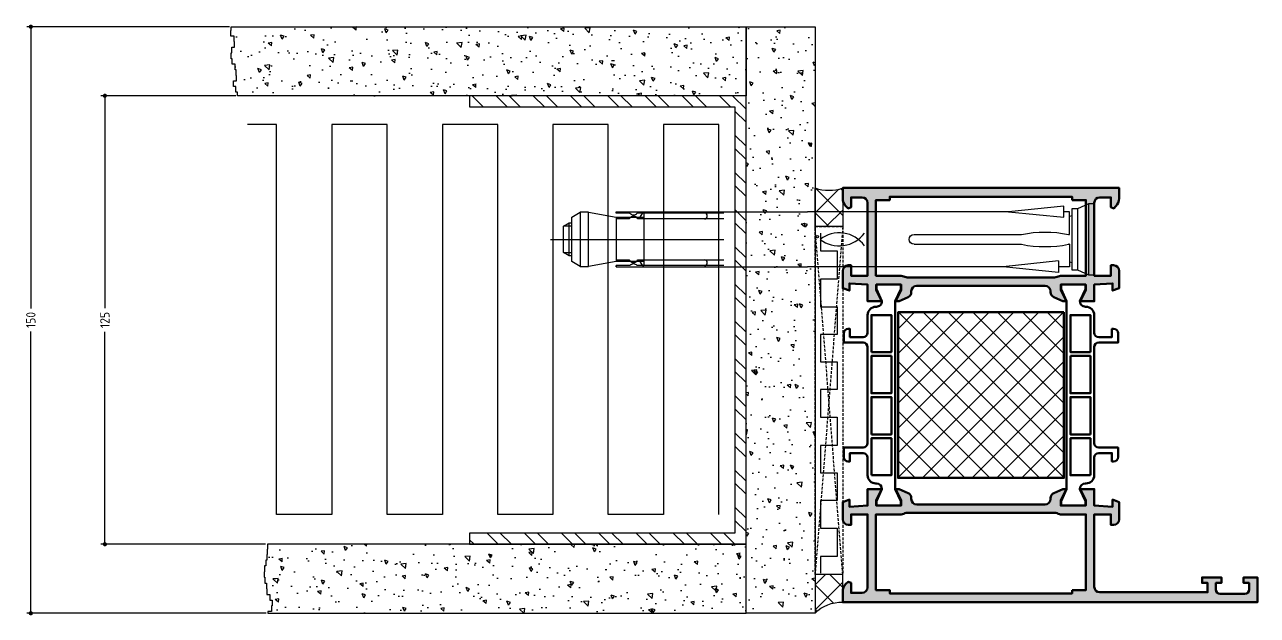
# Model space of a CAD drawing. Header units: millimetres. Extents: x -1598 to 10110, y -2803 to 662.
# Drawn here: x 4609 to 4832, y -111.8 to -4.8 of the extents above; entities that cross this region are included whole.
import ezdxf

# ---------------------------------------------------------------- set-up
doc = ezdxf.new("R2010")
doc.units = ezdxf.units.MM
doc.header["$PDMODE"] = 3
doc.header["$PDSIZE"] = -2
doc.linetypes.add('CENTER', pattern=[50.800000000000004, 31.75, -6.35, 6.35, -6.35])
doc.linetypes.add('VERDECKT', pattern=[0.75, 0.5, -0.25])
for name, color, linetype, lineweight in [('AM_5', 3, 'Continuous', 25), ('AM_S', 80, 'Continuous', 50), ('AM_SP', 3, 'Continuous', 50), ('Docu-AM_8', 1, 'Continuous', 25)]:
    doc.layers.add(name, color=color, linetype=linetype, lineweight=lineweight)
for name, color, linetype in [('CENT_25', 3, 'CENTER'), ('CONST25', 3, 'Continuous'), ('CONST35', 3, 'Continuous'), ('HIDE_25', 3, 'VERDECKT')]:
    doc.layers.add(name, color=color, linetype=linetype)
doc.styles.add('BEMSTIL', font='8SIMPLEX.SHX', dxfattribs={"width": 0.85})
doc.styles.get("Standard").update_dxf_attribs({"font": 'ISOCP.SHX'})
doc.dimstyles.new('Dok-1zu2-PUNKT', dxfattribs={"dimscale": 0.5, "dimtxt": 3.4, "dimasz": 1.5, "dimexe": 1.5, "dimexo": 0.6, "dimgap": 1.5, "dimtad": 0, "dimlfac": 2, "dimdsep": 46, "dimtxsty": 'BEMSTIL', "dimblk": 'PUNKT', "dimblk1": 'PUNKT', "dimblk2": 'PUNKT', "dimcen": 0, "dimclrd": 3, "dimclre": 3, "dimclrt": 3, "dimadec": 0, "dimazin": 0, "dimtfac": 0.7, "dimtofl": 0, "dimtmove": 0, "dimatfit": 3, "dimfxl": 1, "dimtolj": 1, "dimarcsym": 0})
pattern_1 = [(45, (4531.974227431729, -317.2904629498239), (-2.245064030267288, 2.245064030267288), []), (135, (4531.974227431729, -317.2904629498239), (-2.245064030267288, -2.245064030267288), [])]

# ---------------------------------------------------------------- blocks, each defined once
blk = doc.blocks.new('B-4090113_docu_wos')
at = {"layer": 'Docu-AM_8'}
h = blk.add_hatch(dxfattribs=at)
h.set_pattern_fill('ANSI37', color=256, style=0)
h.set_pattern_definition([(45, (0, 0), (-2.245064030267288, 2.245064030267288), []), (135, (0, 0), (-2.245064030267288, -2.245064030267288), [])])
h.paths.add_polyline_path([(30, 29.99999999999999), (1.937843824800274e-15, 30), (0, 0), (30, 0)])
at = {"layer": 'AM_S'}
blk.add_lwpolyline([(30, 29.99999999999999), (1.937843824800273e-15, 30), (0, 0), (30, 0), (30, 29.99999999999999)], close=True, dxfattribs=at)
blk = doc.blocks.new('B-1910148_docu_wos')
at = {"layer": 'Docu-AM_8'}
h = blk.add_hatch(color=256, dxfattribs=at)
edge = h.paths.add_edge_path()
edge.add_line((20.49999999999999, 39.79999999999998), (20.49999999999998, 40.49999999999998))
edge.add_line((20.49999999999998, 40.49999999999998), (18.29999999999999, 39.49999999999997))
edge.add_line((18.29999999999999, 39.49999999999997), (17.49999999999998, 39.49999999999997))
edge.add_line((17.49999999999998, 39.49999999999997), (17.49999999999999, 43.89999999999998))
edge.add_line((17.49999999999999, 43.89999999999998), (18.29999999999999, 43.89999999999998))
edge.add_line((18.29999999999999, 43.89999999999998), (20.49999999999999, 42.89999999999998))
edge.add_line((20.49999999999999, 42.89999999999998), (20.49999999999999, 45.49999899999997))
edge.add_line((20.49999999999999, 45.49999899999997), (17.49999999999999, 45.49999999999983))
edge.add_line((17.49999999999999, 45.49999999999983), (17.27926256615403, 48.80000000000002))
edge.add_line((17.27926256615403, 48.80000000000002), (18.5856296013484, 48.80000000000001))
edge.add_line((18.5856296013484, 48.80000000000001), (18.14886532022895, 50.00000000000001))
edge.add_line((18.14886532022895, 50.00000000000001), (15, 50))
edge.add_arc((15, 49), 0.9999999999999999, 90, 180)
edge.add_line((14, 49), (14, 48.5))
edge.add_line((14, 48.5), (15.9, 48.5))
edge.add_line((15.9, 48.5), (15.9, 45.5))
edge.add_line((15.9, 45.5), (2.799999999999997, 45.5))
edge.add_arc((2.799999999999997, 46.5), 0.9999999999999999, 180, 270, ccw=False)
edge.add_line((1.799999999999997, 46.5), (1.799999999999983, 66))
edge.add_line((1.799999999999983, 66), (3.500000000000014, 66))
edge.add_line((3.500000000000014, 66), (3.5, 65))
edge.add_line((3.5, 65), (4.5, 65))
edge.add_line((4.5, 65), (4.5, 68.5))
edge.add_line((4.5, 68.5), (3.499999999999986, 68.5))
edge.add_line((3.499999999999986, 68.5), (3.5, 67.5))
edge.add_line((3.5, 67.5), (2.300000000000008, 67.5))
edge.add_arc((2.300000000000008, 68.30000000000001), 0.8000000000000078, 180, 270, ccw=False)
edge.add_line((1.5, 68.30000000000001), (1.5, 72.7))
edge.add_arc((2.299999999999994, 72.7), 0.7999999999999936, 90, 180, ccw=False)
edge.add_line((2.299999999999994, 73.5), (3.5, 73.5))
edge.add_line((3.5, 73.5), (3.5, 72.5))
edge.add_line((3.5, 72.5), (4.5, 72.5))
edge.add_line((4.5, 72.5), (4.5, 75))
edge.add_line((4.5, 75), (0, 75))
edge.add_line((9.184850993605092e-17, 75), (-9.184850993605146e-17, 0))
edge.add_line((-9.184850993605146e-17, 1.224646799147353e-16), (1.895836943965691, -2.220446049250313e-16))
edge.add_arc((1.895836943965691, 1.999999999999983), 1.999999999999983, 270, 314.9999999999959)
edge.add_line((3.310050506338675, 0.5857864376267999), (3.71213203435595, 0.9878679656440176))
edge.add_line((3.71213203435595, 0.9878679656440176), (3.499999999999999, 1.5))
edge.add_line((3.499999999999999, 1.5), (1.699999999999988, 1.5))
edge.add_line((1.699999999999988, 1.5), (1.699999999999988, 3.5))
edge.add_arc((2.699999999999989, 3.5), 1, 90, 180, ccw=False)
edge.add_line((2.699999999999989, 4.5), (15.90000000000001, 4.5))
edge.add_line((15.90000000000001, 4.5), (15.89999999999997, 1.5))
edge.add_line((15.89999999999997, 1.5), (14, 1.5))
edge.add_line((14, 1.5), (14, 1))
edge.add_arc((15, 0.9999999999999999), 1, 180, 270)
edge.add_line((15, 0), (18.14886532022897, -6.898236322439022e-15))
edge.add_line((18.14886532022897, -6.898236322439022e-15), (18.58562960134843, 1.199999999999989))
edge.add_line((18.58562960134843, 1.199999999999989), (17.27926256615406, 1.199999999999982))
edge.add_line((17.27926256615406, 1.199999999999982), (17.50000000000001, 4.500000000000171))
edge.add_line((17.50000000000001, 4.500000000000171), (20.50000000000001, 4.500001000000027))
edge.add_line((20.50000000000001, 4.500001000000027), (20.50000000000001, 7.100000000000024))
edge.add_line((20.50000000000001, 7.100000000000024), (18.30000000000001, 6.100000000000023))
edge.add_line((18.30000000000001, 6.100000000000023), (17.50000000000001, 6.100000000000023))
edge.add_line((17.50000000000001, 6.100000000000023), (17.5, 10.50000000000003))
edge.add_line((17.5, 10.50000000000003), (18.30000000000001, 10.50000000000003))
edge.add_line((18.30000000000001, 10.50000000000003), (20.5, 9.500000000000021))
edge.add_line((20.5, 9.500000000000021), (20.50000000000001, 10.19999999999999))
edge.add_line((20.50000000000001, 10.19999999999999), (19.76645320713582, 11.81380294430119))
edge.add_arc((18.85608672967322, 11.4), 0.9999999999999989, 24.44395478041665, 90)
edge.add_line((18.85608672967322, 12.4), (18.7, 12.4))
edge.add_arc((18.7, 13.4), 0.9999999999999999, 180, 270, ccw=False)
edge.add_line((17.7, 13.4), (17.7, 36.59999999999999))
edge.add_arc((18.7, 36.59999999999999), 1, 90, 180, ccw=False)
edge.add_line((18.7, 37.59999999999999), (18.85608672967322, 37.59999999999999))
edge.add_arc((18.85608672967322, 38.59999999999999), 1, 270, 335.5560452195836)
edge.add_line((19.76645320713582, 38.18619705569881), (20.49999999999999, 39.79999999999998))
edge = h.paths.add_edge_path(flags=16)
edge.add_line((2.199999999999999, 41.5), (1.599999999999999, 41.5))
edge.add_line((1.599999999999999, 41.5), (1.599999999999999, 8.5))
edge.add_line((1.599999999999999, 8.5), (2.200000000000003, 8.5))
edge.add_line((2.200000000000003, 8.5), (2.200000000000002, 6))
edge.add_line((2.200000000000002, 6), (15.9, 5.999999999999999))
edge.add_line((15.9, 5.999999999999999), (15.9, 10.35000000000002))
edge.add_arc((17.95, 10.35000000000002), 2.050000000000001, 154.3743954472941, 180, ccw=False)
edge.add_arc((15.2, 11.66909059582731), 0.9999999999999966, 334.3743954472941, 360)
edge.add_line((16.2, 11.66909059582731), (16.2, 38.33090940417269))
edge.add_arc((15.2, 38.33090940417269), 0.9999999999999982, 0, 25.62560455270582)
edge.add_arc((17.95000000000003, 39.64999999999998), 2.050000000000031, 180, 205.6256045527055, ccw=False)
edge.add_line((15.9, 39.64999999999998), (15.9, 44))
edge.add_line((15.9, 44), (2.200000000000003, 44))
edge.add_line((2.200000000000003, 44), (2.199999999999999, 41.5))
h = blk.add_hatch(color=256, dxfattribs=at)
edge = h.paths.add_edge_path()
edge.add_line((54.49999999999999, 39.79999999999998), (54.49999999999999, 40.49999999999998))
edge.add_line((54.49999999999999, 40.49999999999998), (56.69999999999998, 39.49999999999997))
edge.add_line((56.69999999999998, 39.49999999999997), (57.49999999999999, 39.49999999999997))
edge.add_line((57.49999999999999, 39.49999999999997), (57.49999999999999, 43.89999999999998))
edge.add_line((57.49999999999999, 43.89999999999998), (56.69999999999998, 43.89999999999998))
edge.add_line((56.69999999999998, 43.89999999999998), (54.49999999999999, 42.89999999999998))
edge.add_line((54.49999999999999, 42.89999999999998), (54.49999999999999, 45.49999899999997))
edge.add_line((54.49999999999999, 45.49999899999997), (57.49999999999999, 45.49999999999983))
edge.add_line((57.49999999999999, 45.49999999999983), (57.72073743384594, 48.80000000000002))
edge.add_line((57.72073743384594, 48.80000000000002), (56.41437039865157, 48.80000000000001))
edge.add_line((56.41437039865157, 48.80000000000001), (56.85113467977102, 50.00000000000001))
edge.add_line((56.85113467977102, 50.00000000000001), (59.99999999999997, 50))
edge.add_arc((59.99999999999997, 49), 0.9999999999999993, 0, 90, ccw=False)
edge.add_line((60.99999999999997, 49), (60.99999999999997, 48.5))
edge.add_line((60.99999999999997, 48.5), (59.09999999999999, 48.5))
edge.add_line((59.09999999999999, 48.5), (59.09999999999996, 45.5))
edge.add_line((59.09999999999996, 45.5), (72.29999999999998, 45.5))
edge.add_arc((72.29999999999998, 46.5), 0.9999999999999999, 270, 360)
edge.add_line((73.29999999999998, 46.5), (73.29999999999998, 48.5))
edge.add_line((73.29999999999998, 48.5), (71.49999999999997, 48.5))
edge.add_line((71.49999999999997, 48.5), (71.28786796564403, 49.01213203435599))
edge.add_line((71.28786796564403, 49.01213203435599), (71.6899494936613, 49.41421356237321))
edge.add_arc((73.10416305603428, 48.00000000000001), 1.999999999999982, 90, 134.9999999999959, ccw=False)
edge.add_line((73.10416305603428, 50), (74.99999999999997, 50))
edge.add_line((74.99999999999997, 50), (74.99999999999997, 0))
edge.add_line((74.99999999999997, 0), (73.10416305603428, 0))
edge.add_arc((73.10416305603428, 1.999999999999986), 1.999999999999984, 225.0000000000043, 270, ccw=False)
edge.add_line((71.6899494936613, 0.585786437626794), (71.28786796564401, 0.9878679656440141))
edge.add_line((71.28786796564403, 0.9878679656440141), (71.49999999999997, 1.5))
edge.add_line((71.49999999999997, 1.5), (73.29999999999998, 1.5))
edge.add_line((73.29999999999998, 1.5), (73.29999999999998, 3.5))
edge.add_arc((72.29999999999998, 3.5), 1, 0, 90)
edge.add_line((72.29999999999998, 4.5), (59.09999999999996, 4.5))
edge.add_line((59.09999999999996, 4.5), (59.09999999999999, 1.5))
edge.add_line((59.09999999999999, 1.5), (60.99999999999997, 1.5))
edge.add_line((60.99999999999997, 1.5), (60.99999999999997, 1))
edge.add_arc((59.99999999999997, 1), 0.9999999999999996, -90, 0, ccw=False)
edge.add_line((59.99999999999997, 0), (56.85113467977101, -7.105427357601002e-15))
edge.add_line((56.85113467977101, -7.105427357601002e-15), (56.41437039865156, 1.199999999999989))
edge.add_line((56.41437039865156, 1.199999999999989), (57.72073743384593, 1.199999999999982))
edge.add_line((57.72073743384593, 1.199999999999982), (57.49999999999998, 4.500000000000171))
edge.add_line((57.49999999999998, 4.500000000000171), (54.49999999999998, 4.500001000000026))
edge.add_line((54.49999999999998, 4.500001000000026), (54.49999999999998, 7.100000000000023))
edge.add_line((54.49999999999998, 7.100000000000023), (56.69999999999997, 6.100000000000023))
edge.add_line((56.69999999999997, 6.100000000000023), (57.49999999999998, 6.100000000000023))
edge.add_line((57.49999999999998, 6.100000000000023), (57.49999999999999, 10.50000000000003))
edge.add_line((57.49999999999999, 10.50000000000003), (56.69999999999997, 10.50000000000003))
edge.add_line((56.69999999999997, 10.50000000000003), (54.49999999999999, 9.500000000000021))
edge.add_line((54.49999999999999, 9.500000000000021), (54.49999999999998, 10.20000000000002))
edge.add_line((54.49999999999999, 10.20000000000002), (55.23354679286415, 11.81380294430118))
edge.add_arc((56.14391327032675, 11.4), 1, 90, 155.5560452195834, ccw=False)
edge.add_line((56.14391327032675, 12.4), (56.29999999999997, 12.4))
edge.add_arc((56.29999999999997, 13.4), 0.9999999999999999, 270, 360)
edge.add_line((57.29999999999997, 13.4), (57.29999999999997, 36.59999999999999))
edge.add_arc((56.29999999999997, 36.59999999999999), 1, 0, 90)
edge.add_line((56.29999999999997, 37.59999999999999), (56.14391327032675, 37.59999999999999))
edge.add_arc((56.14391327032675, 38.59999999999999), 1, 204.4439547804165, 270, ccw=False)
edge.add_line((55.23354679286415, 38.18619705569881), (54.49999999999999, 39.79999999999998))
edge = h.paths.add_edge_path(flags=16)
edge.add_line((72.79999999999997, 41.5), (73.39999999999998, 41.5))
edge.add_line((73.39999999999998, 41.5), (73.39999999999998, 8.5))
edge.add_line((73.39999999999998, 8.5), (72.79999999999997, 8.5))
edge.add_line((72.79999999999997, 8.5), (72.79999999999997, 6))
edge.add_line((72.79999999999997, 6), (59.09999999999997, 6))
edge.add_line((59.09999999999997, 6), (59.09999999999997, 10.35000000000002))
edge.add_arc((57.04999999999997, 10.35000000000002), 2.050000000000002, 0, 25.62560455270586)
edge.add_arc((59.79999999999997, 11.6690905958273), 0.9999999999999947, 180, 205.6256045527057, ccw=False)
edge.add_line((58.79999999999998, 11.6690905958273), (58.79999999999997, 38.33090940417269))
edge.add_arc((59.79999999999997, 38.33090940417269), 0.9999999999999987, 154.3743954472943, 180, ccw=False)
edge.add_arc((57.04999999999993, 39.65), 2.050000000000047, 334.3743954472943, 360.0000000000001)
edge.add_line((59.09999999999997, 39.65), (59.09999999999997, 44))
edge.add_line((59.09999999999997, 44), (72.79999999999997, 44))
edge.add_line((72.79999999999997, 44), (72.79999999999997, 41.5))
at = {"layer": 'AM_S'}
for points in [[(20.49999999999999, 39.79999999999998), (20.49999999999998, 40.49999999999998), (18.29999999999999, 39.49999999999997), (17.49999999999998, 39.49999999999997), (17.49999999999999, 43.89999999999998), (18.29999999999999, 43.89999999999998), (20.49999999999999, 42.89999999999998), (20.49999999999999, 45.49999899999997), (17.49999999999999, 45.49999999999983), (17.27926256615403, 48.80000000000002), (18.5856296013484, 48.80000000000001), (18.14886532022895, 50.00000000000001), (15, 50, 0.4142135623730951), (14, 49), (14, 48.5), (15.9, 48.5), (15.9, 45.5), (2.799999999999997, 45.5, -0.4142135623730951), (1.799999999999997, 46.5), (1.799999999999983, 66), (3.500000000000014, 66), (3.5, 65), (4.5, 65), (4.5, 68.5), (3.499999999999986, 68.5), (3.5, 67.5), (2.300000000000008, 67.5, -0.4142135623730964), (1.5, 68.30000000000001), (1.5, 72.7, -0.4142135623730963), (2.299999999999994, 73.5), (3.5, 73.5), (3.5, 72.5), (4.5, 72.5), (4.5, 75), (9.184850993605092e-17, 75), (-9.184850993605146e-17, 1.224646799147353e-16), (1.895836943965691, -2.220446049250313e-16, 0.1989123673796397), (3.310050506338675, 0.5857864376267999), (3.71213203435595, 0.9878679656440176), (3.499999999999999, 1.5), (1.699999999999988, 1.5), (1.699999999999988, 3.5, -0.414213562373095), (2.699999999999989, 4.5), (15.90000000000001, 4.5), (15.89999999999997, 1.5), (14, 1.5), (14, 1, 0.4142135623730951), (15, 0), (18.14886532022897, -6.898236322439022e-15), (18.58562960134843, 1.199999999999989), (17.27926256615406, 1.199999999999982), (17.50000000000001, 4.500000000000171), (20.50000000000001, 4.500001000000027), (20.50000000000001, 7.100000000000024), (18.30000000000001, 6.100000000000023), (17.50000000000001, 6.100000000000023), (17.5, 10.50000000000003), (18.30000000000001, 10.50000000000003), (20.5, 9.500000000000021), (20.50000000000001, 10.19999999999999), (19.76645320713582, 11.81380294430119, 0.2941076150573523), (18.85608672967322, 12.4), (18.7, 12.4, -0.4142135623730951), (17.7, 13.4), (17.7, 36.59999999999999, -0.4142135623730951), (18.7, 37.59999999999999), (18.85608672967322, 37.59999999999999, 0.2941076150573537), (19.76645320713582, 38.18619705569881), (20.49999999999999, 39.79999999999998)], [(54.49999999999999, 39.79999999999998), (54.49999999999999, 40.49999999999998), (56.69999999999998, 39.49999999999997), (57.49999999999999, 39.49999999999997), (57.49999999999999, 43.89999999999998), (56.69999999999998, 43.89999999999998), (54.49999999999999, 42.89999999999998), (54.49999999999999, 45.49999899999997), (57.49999999999999, 45.49999999999983), (57.72073743384594, 48.80000000000002), (56.41437039865157, 48.80000000000001), (56.85113467977102, 50.00000000000001), (59.99999999999997, 50, -0.4142135623730949), (60.99999999999997, 49), (60.99999999999997, 48.5), (59.09999999999999, 48.5), (59.09999999999996, 45.5), (72.29999999999998, 45.5, 0.4142135623730951), (73.29999999999998, 46.5), (73.29999999999998, 48.5), (71.49999999999997, 48.5), (71.28786796564403, 49.01213203435599), (71.6899494936613, 49.4142135623732, -0.1989123673796395), (73.10416305603428, 50), (74.99999999999997, 50), (74.99999999999997, 0), (73.10416305603428, 0, -0.1989123673796384), (71.6899494936613, 0.585786437626794), (71.28786796564403, 0.9878679656440141), (71.49999999999997, 1.5), (73.29999999999998, 1.5), (73.29999999999998, 3.5, 0.4142135623730951), (72.29999999999998, 4.5), (59.09999999999996, 4.5), (59.09999999999999, 1.5), (60.99999999999997, 1.5), (60.99999999999997, 1, -0.4142135623730953), (59.99999999999997, 0), (56.85113467977101, -7.105427357601002e-15), (56.41437039865156, 1.199999999999989), (57.72073743384593, 1.199999999999982), (57.49999999999998, 4.500000000000171), (54.49999999999998, 4.500001000000026), (54.49999999999998, 7.100000000000023), (56.69999999999997, 6.100000000000023), (57.49999999999998, 6.100000000000023), (57.49999999999999, 10.50000000000003), (56.69999999999997, 10.50000000000003), (54.49999999999999, 9.500000000000021), (54.49999999999999, 10.20000000000002), (55.23354679286415, 11.81380294430118, -0.2941076150573527), (56.14391327032675, 12.4), (56.29999999999997, 12.4, 0.4142135623730951), (57.29999999999997, 13.4), (57.29999999999997, 36.59999999999999, 0.4142135623730951), (56.29999999999997, 37.59999999999999), (56.14391327032675, 37.59999999999999, -0.2941076150573532), (55.23354679286415, 38.18619705569881), (54.49999999999999, 39.79999999999998)], [(2.199999999999999, 41.5), (1.599999999999999, 41.5), (1.599999999999999, 8.5), (2.200000000000003, 8.5), (2.200000000000002, 6), (15.9, 5.999999999999999), (15.9, 10.35000000000002, -0.1122811000652539), (16.10163934426229, 11.23660187588394, 0.1122811000652542), (16.2, 11.66909059582731), (16.2, 38.33090940417269, 0.112281100065254), (16.10163934426229, 38.76339812411607, -0.1122811000652529), (15.9, 39.64999999999998), (15.9, 44), (2.200000000000003, 44), (2.199999999999999, 41.5)], [(72.79999999999997, 41.5), (73.39999999999998, 41.5), (73.39999999999998, 8.5), (72.79999999999997, 8.5), (72.79999999999997, 6), (59.09999999999997, 6), (59.09999999999997, 10.35000000000002, 0.1122811000652542), (58.89836065573768, 11.23660187588393, -0.1122811000652535), (58.79999999999998, 11.6690905958273), (58.79999999999997, 38.33090940417269, -0.1122811000652536), (58.89836065573768, 38.76339812411607, 0.1122811000652541), (59.09999999999997, 39.65), (59.09999999999997, 44), (72.79999999999997, 44), (72.79999999999997, 41.5)]]:
    blk.add_lwpolyline(points, format="xyb", close=True, dxfattribs=at)
at = {"layer": 'AM_SP'}
for points in [[(54.5, 42.89999999999998), (54.5, 42.9497840575384), (56.5, 43.94999999999998), (57.49999999999999, 43.94999999999999), (57.49999999999999, 39.44999999999999), (56.50000000000001, 39.44999999999998), (54.5, 40.45021594246158), (54.5, 40.49999999999999), (20.49999999999998, 40.49999999999999), (20.49999999999998, 40.45021594246158), (18.49999999999996, 39.44999999999998), (17.49999999999999, 39.44999999999999), (17.49999999999999, 43.94999999999999), (18.49999999999998, 43.94999999999998), (20.49999999999998, 42.9497840575384), (20.49999999999998, 42.89999999999999, 0.4142135623730951), (21.49999999999998, 43.89999999999999), (21.49999999999998, 43.99999999999999, -0.4142135623730951), (22.99999999999998, 45.49999999999999), (26.19999999999997, 45.49999999999999, 0.4142135623730955), (26.99999999999997, 46.29999999999999), (26.99999999999997, 48.69999999999998), (25.49999999999997, 48.69999999999998), (25.49999999999997, 48.99999999999999, -0.4142135623730959), (26.29999999999997, 49.79999999999998), (27.99999999999997, 49.79999999999998), (27.99999999999997, 46.29999999999999, 0.4142135623730954), (28.79999999999997, 45.49999999999999), (46.19999999999996, 45.49999999999999, 0.4142135623730954), (46.99999999999996, 46.29999999999999), (46.99999999999997, 49.79999999999998), (48.69999999999996, 49.79999999999998, -0.4142135623730963), (49.49999999999996, 48.99999999999999), (49.49999999999998, 48.69999999999998), (47.99999999999996, 48.69999999999998), (47.99999999999997, 46.29999999999998, 0.414213562373095), (48.79999999999997, 45.49999999999999), (51.99999999999996, 45.49999999999999, -0.4142135623730951), (53.49999999999996, 43.99999999999999), (53.49999999999996, 43.89999999999999, 0.4142135623730951), (54.5, 42.89999999999998)], [(54.5, 7.100000000000007), (54.5, 7.050215942461591), (56.5, 6.050000000000011), (57.49999999999999, 6.050000000000007), (57.49999999999999, 10.55000000000001), (56.50000000000001, 10.55000000000001), (54.5, 9.549784057538417), (54.5, 9.500000000000007), (20.49999999999998, 9.500000000000007), (20.49999999999998, 9.549784057538417), (18.49999999999996, 10.55000000000001), (17.49999999999999, 10.55000000000001), (17.49999999999999, 6.050000000000007), (18.49999999999998, 6.050000000000011), (20.49999999999998, 7.050215942461591), (20.49999999999998, 7.100000000000001, -0.4142135623730951), (21.49999999999998, 6.100000000000001), (21.49999999999998, 6.000000000000007, 0.4142135623730951), (22.99999999999998, 4.500000000000007), (26.19999999999997, 4.500000000000007, -0.4142135623730955), (26.99999999999997, 3.700000000000006), (26.99999999999997, 1.30000000000001), (25.49999999999997, 1.300000000000009), (25.49999999999997, 1.000000000000007, 0.4142135623730959), (26.29999999999997, 0.2000000000000064), (27.99999999999997, 0.2000000000000099), (27.99999999999997, 3.700000000000006, -0.4142135623730954), (28.79999999999997, 4.500000000000005), (46.19999999999996, 4.500000000000005, -0.4142135623730954), (46.99999999999996, 3.700000000000006), (46.99999999999997, 0.2000000000000099), (48.69999999999996, 0.2000000000000064, 0.4142135623730963), (49.49999999999996, 1.000000000000007), (49.49999999999998, 1.30000000000001), (47.99999999999996, 1.300000000000011), (47.99999999999997, 3.700000000000006, -0.414213562373095), (48.79999999999997, 4.500000000000005), (51.99999999999996, 4.500000000000007, 0.4142135623730951), (53.49999999999996, 6.000000000000007), (53.49999999999996, 6.100000000000001, -0.4142135623730951), (54.5, 7.100000000000007)]]:
    blk.add_lwpolyline(points, format="xyb", close=True, dxfattribs=at)
for points in [[(22.99999999999996, 44.79999999999998), (29.69999999999996, 44.79999999999998), (29.69999999999997, 41.19999999999998), (22.99999999999996, 41.19999999999998), (22.99999999999996, 44.79999999999998)], [(30.39999999999997, 44.79999999999998), (37.14999999999996, 44.79999999999998), (37.14999999999997, 41.19999999999998), (30.39999999999996, 41.19999999999998), (30.39999999999997, 44.79999999999998)], [(44.59999999999997, 41.19999999999998), (37.84999999999997, 41.19999999999998), (37.84999999999997, 44.79999999999999), (44.59999999999997, 44.79999999999998), (44.59999999999997, 41.19999999999998)], [(45.29999999999997, 44.79999999999998), (51.99999999999997, 44.79999999999998), (51.99999999999997, 41.19999999999998), (45.29999999999997, 41.19999999999998), (45.29999999999997, 44.79999999999998)], [(22.99999999999996, 5.200000000000006), (29.69999999999996, 5.200000000000006), (29.69999999999997, 8.80000000000001), (22.99999999999996, 8.80000000000001), (22.99999999999996, 5.200000000000006)], [(30.39999999999997, 5.200000000000006), (37.14999999999996, 5.200000000000006), (37.14999999999997, 8.80000000000001), (30.39999999999996, 8.80000000000001), (30.39999999999997, 5.200000000000006)], [(44.59999999999997, 8.80000000000001), (37.84999999999997, 8.80000000000001), (37.84999999999997, 5.200000000000006), (44.59999999999997, 5.200000000000006), (44.59999999999997, 8.80000000000001)], [(45.29999999999997, 5.200000000000006), (51.99999999999997, 5.200000000000006), (51.99999999999997, 8.80000000000001), (45.29999999999997, 8.80000000000001), (45.29999999999997, 5.200000000000006)]]:
    blk.add_lwpolyline(points, close=True, dxfattribs=at)
blk = doc.blocks.new('PUNKT')
at = {"color": 0, "linetype": 'Continuous'}
blk.add_line((-0.5, 0), (-1, 0), dxfattribs=at)
at = {"color": 0, "linetype": 'Continuous', "const_width": 0.5}
blk.add_lwpolyline([(-0.25, 0, 1), (0.25, 0, 1)], format="xyb", close=True, dxfattribs=at)
blk = doc.blocks.new('*D22')
at = {"layer": 'AM_5', "color": 3, "lineweight": -2, "transparency": 16777216}
for p, q in [((4646.077070500203, -5.203465531683378), (4609.362184713908, -5.203465531683366)), ((4610.112184713908, -5.953465531683367), (4610.112184713908, -56.19279600546177)), ((4610.112184713908, -110.6534650619173), (4610.112184713908, -60.41413458813894)), ((4652.706208680356, -111.4034650619174), (4609.362184713908, -111.4034650619173))]:
    blk.add_line(p, q, dxfattribs=at)
at = {"layer": 'Defpoints', "color": 0, "transparency": 16777216}
for p in [(4610.112184713908, -5.203465531683367), (4646.377070500203, -5.203465531683378), (4653.006208680356, -111.4034650619174)]:
    blk.add_point(p, dxfattribs=at)
at = {"layer": 'AM_5', "color": 3, "lineweight": -2, "transparency": 16777216, "xscale": 0.75, "yscale": 0.75, "zscale": 0.75}
for p, rotation in [((4610.112184713908, -5.203465531683367), 90), ((4610.112184713908, -111.4034650619173), 270)]:
    blk.add_blockref('PUNKT', p, dxfattribs=dict(at, rotation=rotation))
at = {"layer": 'AM_5', "color": 3, "transparency": 16777216, "insert": (4610.112184713908, -58.30346529679962), "char_height": 1.7, "attachment_point": 5, "rotation": 90}
blk.add_mtext('\\A1;150', dxfattribs=at)
blk = doc.blocks.new('*D23')
at = {"layer": 'AM_5', "color": 3, "lineweight": -2, "transparency": 16777216}
for p, q in [((4647.209347746021, -17.70346553168338), (4622.759347746021, -17.70346553168337)), ((4623.509347746021, -18.45346553168337), (4623.509347746021, -56.15825714399864)), ((4623.509347746021, -98.15346506191734), (4623.509347746021, -60.44867344960207)), ((4652.583800960488, -98.90346506191736), (4622.759347746021, -98.90346506191734))]:
    blk.add_line(p, q, dxfattribs=at)
at = {"layer": 'Defpoints', "color": 0, "transparency": 16777216}
for p in [(4623.509347746021, -17.70346553168337), (4647.509347746021, -17.70346553168338), (4652.883800960488, -98.90346506191736)]:
    blk.add_point(p, dxfattribs=at)
at = {"layer": 'AM_5', "color": 3, "lineweight": -2, "transparency": 16777216, "xscale": 0.75, "yscale": 0.75, "zscale": 0.75}
for p, rotation in [((4623.509347746021, -17.70346553168337), 90), ((4623.509347746021, -98.90346506191734), 270)]:
    blk.add_blockref('PUNKT', p, dxfattribs=dict(at, rotation=rotation))
at = {"layer": 'AM_5', "color": 3, "transparency": 16777216, "insert": (4623.509347746021, -58.30346529679962), "char_height": 1.7, "attachment_point": 5, "rotation": 90}
blk.add_mtext('\\A1;125', dxfattribs=at)

msp = doc.modelspace()

# ---------------------------------------------------------------- hatches: boundary and pattern name
at = {"layer": 'CONST25'}
h = msp.add_hatch(dxfattribs=at)
h.set_pattern_fill('STEEL', color=256, scale=1.5, angle=90, style=0)
h.set_pattern_definition([(135, (4811.674227431728, -193.3411132210144), (-3.367596045400933, -3.367596045400932), []), (135, (4809.292977431729, -193.3411132210144), (-3.367596045400933, -3.367596045400932), [])])
h.paths.add_polyline_path([(4739.484800205217, -17.70346553168338), (4689.484800205217, -17.70346553168338), (4689.484800205217, -19.70346553168338), (4737.484800205217, -19.70346553168338), (4737.484800205217, -96.90346506191736), (4689.484800205217, -96.90346506191736), (4689.484800205217, -98.90346506191736), (4739.484800205217, -98.90346506191736)])
h = msp.add_hatch(dxfattribs=at)
h.set_pattern_fill('ANSI37', color=256, style=0)
h.set_pattern_definition(pattern_1)
h.paths.add_polyline_path([(4756.983909978904, -34.40346529672343, -0.1678088189938235), (4751.984800205217, -34.40377272962405), (4751.984800205217, -41.40346529672343), (4756.983909978904, -41.40346529672343)])
h = msp.add_hatch(dxfattribs=at)
h.set_pattern_fill('ANSI37', color=256, style=0)
h.set_pattern_definition(pattern_1)
edge = h.paths.add_edge_path()
edge.add_line((4756.983909978904, -104.4034652967234), (4751.984800205217, -104.4034652967234))
edge.add_line((4751.984800205217, -104.4034652967234), (4751.984800205217, -111.4034650619178))
edge.add_arc((4756.654037627478, -115.8265593716592), 6.431604883566469, 87.05211004371313, 136.5507042898962, ccw=False)
edge.add_line((4756.984800205217, -109.4034652967234), (4756.983019752441, -109.5076281177983))
edge.add_arc((4758.983019752441, -109.5076281177985), 2, 177.5822016011335, 179.9999999999939, ccw=False)
edge.add_line((4756.984800205217, -109.423256078036), (4756.984800205217, -104.4034650619171))
edge.add_line((4756.984800205217, -104.4034650619174), (4756.983909978904, -104.403465296723))
at = {"layer": 'CONST35'}
h = msp.add_hatch(dxfattribs=at)
h.set_pattern_fill('AR-CONC', color=256, scale=0.04, angle=90, style=0)
h.set_pattern_definition([(140, (4531.974227431729, -368.0904631847839), (0.6375634215561239, 7.28738675984016), [0.762, -8.382000000000001]), (85.00000000000001, (4531.974227431729, -368.0904631847839), (-7.642265715287199, -1.409713039026679), [0.6096, -6.7056]), (190.451, (4532.027357431729, -367.4831831847837), (-7.004667512811675, 5.877700066638369), [0.6476000000000001, -7.123600000000001]), (136.1842, (4529.942227431729, -368.0904631847839), (1.681693117309087, 10.8431616356852), [1.142999999999998, -12.57299999999999]), (186.6356, (4530.082367431729, -367.1868671847838), (-9.89702223560197, 9.496169378649485), [0.9714, -10.6854]), (81.18400000000004, (4529.942227431729, -368.0904631847839), (-9.897004714423908, 9.496184232557358), [0.9144, -10.0584]), (111, (4530.450227431729, -367.0744631847842), (4.0906207406705, 6.064595193415331), [0.762, -8.382000000000001]), (56.00000000000004, (4530.450227431729, -367.0744631847842), (-7.367518644892771, 2.472081133905883), [0.6096, -6.7056]), (161.4514, (4530.791111431729, -366.5690831847837), (-3.276914308642298, 8.536659630804978), [0.6475999999999976, -7.123599999999981]), (127.5, (4531.974227431729, -368.0904631847839), (-3.382201554926124, 0.1235441300236729), [0, -6.62432, 0, -6.807200000000001, 0, -6.731000000000001]), (97.49999999999987, (4531.974227431729, -368.0904631847839), (-4.00722299272478, 2.67278650041223), [0, -3.881119999999999, 0, -6.471919999999999, 0, -2.5654]), (57.49999999999999, (4531.974227431729, -370.3561431847843), (0.2291497597069387, 5.423623806674856), [0, -2.539999999999997, 0, -7.924799999999994, 0, -10.51559999999999]), (47.5, (4531.974227431729, -371.3721431847839), (-1.01705964133332, 5.925167255440722), [0, -3.302, 0, -5.26288, 0, -7.4676])])
h.paths.add_polyline_path([(4646.377070500203, -5.203465531683378), (4739.484800205217, -5.203465531683378), (4739.484800205217, -17.70346553168338), (4647.509347746021, -17.70346553168338), (4647.509347746021, -17.05193933258715), (4647.203326778626, -17.05193933258715), (4647.203326778626, -16.04191470101478), (4646.80550002133, -16.04191470101478), (4646.80550002133, -15.0318900694424), (4647.325735332357, -15.0318900694424), (4647.325735332357, -14.02186543787002), (4647.233928708593, -14.02186543787002), (4647.233928708593, -13.01184080629855), (4647.050316294929, -13.01184080629855), (4647.050316294929, -12.00181617472617), (4646.530080983902, -12.00181617472617), (4646.530080983902, -10.99179154315379), (4646.346468570237, -10.99179154315379), (4646.346468570237, -9.951160256199273), (4646.468877123967, -9.951160256199273), (4646.468877123967, -8.910528135253571), (4646.958510505027, -8.910528135253571), (4646.958510505027, -7.900503503681193), (4646.866703881264, -7.900503503681193), (4646.866703881264, -6.890478872108815), (4646.285264710303, -6.890478872108815), (4646.285264710303, -5.880454240536437), (4646.377070500203, -5.880454240536437)])
h = msp.add_hatch(dxfattribs=at)
h.set_pattern_fill('AR-CONC', color=256, scale=0.04, angle=90, style=0)
h.set_pattern_definition([(140, (4651.974227431729, -217.2904629498239), (0.6375634215561239, 7.28738675984016), [0.762, -8.382000000000001]), (85.00000000000001, (4651.974227431729, -217.2904629498239), (-7.642273809561406, -1.409736856998773), [0.6096, -6.7056233668]), (190.4514447, (4652.027357571729, -216.683182669824), (-7.004710076487804, 5.877649883614131), [0.6476003520000001, -7.123609784]), (136.1842, (4649.942227431729, -217.2904629498239), (1.681693117309087, 10.8431616356852), [1.142999999999998, -12.57299999999999]), (186.63555761, (4650.082367431729, -216.3868669498238), (-9.897044983908861, 9.49616536206012), [0.9714009256, -10.6854243264]), (81.18415117, (4649.942227431729, -217.2904629498239), (-9.897044983421306, 9.496165362599081), [0.9143986828, -10.0583892768]), (111, (4650.450227431729, -216.2744629498243), (4.090607927483505, 6.064575650765299), [0.762, -8.382000000000001]), (56.00000000000004, (4650.450227431729, -216.2744629498243), (-7.367518644892771, 2.472081133905883), [0.6096, -6.7056]), (161.451445, (4650.791111427729, -215.7690816458239), (-3.276910755436209, 8.536656771148646), [0.6476003520000001, -7.123597503999999]), (127.5, (4651.974227431729, -217.2904629498239), (-3.382201554926124, 0.1235441300236729), [0, -6.62432, 0, -6.807200000000001, 0, -6.731000000000001]), (97.49999999999989, (4651.974227431729, -217.2904629498239), (-4.00722299272478, 2.67278650041223), [0, -3.881119999999999, 0, -6.471919999999999, 0, -2.5654]), (57.49999999999999, (4651.974227431729, -219.5561429498243), (0.2291497597069387, 5.423623806674856), [0, -2.539999999999997, 0, -7.924799999999994, 0, -10.51559999999999]), (47.5, (4651.974227431729, -220.572142949824), (-1.01705964133332, 5.925167255440722), [0, -3.302, 0, -5.26288, 0, -7.4676])])
h.paths.add_polyline_path([(4751.984800205217, -111.4034650619174), (4751.984800205217, -5.203465531683378), (4739.484800205217, -5.203465531683378), (4739.484800205217, -111.4034650619174)])
h = msp.add_hatch(dxfattribs=at)
h.set_pattern_fill('AR-CONC', color=256, scale=0.04, angle=90, style=0)
h.set_pattern_definition([(140, (4531.973337205417, -397.3349590854127), (0.6375634215561239, 7.28738675984016), [0.762, -8.382000000000001]), (85.00000000000001, (4531.973337205417, -397.3349590854127), (-7.642265715287199, -1.409713039026679), [0.6096, -6.7056]), (190.451, (4532.026467205416, -396.7276790854135), (-7.004667512811675, 5.877700066638369), [0.6476000000000001, -7.123600000000001]), (136.1842, (4529.941337205417, -397.3349590854127), (1.681693117309087, 10.8431616356852), [1.142999999999998, -12.57299999999999]), (186.6356, (4530.081477205416, -396.4313630854135), (-9.89702223560197, 9.496169378649485), [0.9714, -10.6854]), (81.18400000000004, (4529.941337205417, -397.3349590854127), (-9.897004714423908, 9.496184232557358), [0.9144, -10.0584]), (111, (4530.449337205417, -396.3189590854131), (4.0906207406705, 6.064595193415331), [0.762, -8.382000000000001]), (56.00000000000004, (4530.449337205417, -396.3189590854131), (-7.367518644892771, 2.472081133905883), [0.6096, -6.7056]), (161.4514, (4530.790221205417, -395.8135790854135), (-3.276914308642298, 8.536659630804978), [0.6475999999999978, -7.123599999999983]), (127.5, (4531.973337205417, -397.3349590854127), (-3.382201554926124, 0.1235441300236729), [0, -6.62432, 0, -6.807200000000001, 0, -6.731000000000001]), (97.49999999999987, (4531.973337205417, -397.3349590854127), (-4.00722299272478, 2.67278650041223), [0, -3.881119999999999, 0, -6.471919999999999, 0, -2.5654]), (57.49999999999999, (4531.973337205417, -399.6006390854131), (0.2291497597069387, 5.423623806674856), [0, -2.539999999999997, 0, -7.924799999999994, 0, -10.51559999999999]), (47.5, (4531.973337205417, -400.6166390854128), (-1.01705964133332, 5.925167255440722), [0, -3.302, 0, -5.26288, 0, -7.4676])])
h.paths.add_polyline_path([(4653.006208680356, -111.4034650619174), (4739.484800205217, -111.4034650619174), (4739.484800205217, -98.90346506191736), (4652.945004820423, -98.90346506191736), (4652.945004820423, -99.77651825960993), (4652.883800960489, -99.77651825960993), (4652.883800960489, -100.7865428911823), (4652.791994336725, -100.7865428911823), (4652.791994336725, -101.7965675227547), (4652.608381923061, -101.7965675227547), (4652.608381923061, -102.8371988097092), (4652.363565649462, -102.8371988097092), (4652.363565649462, -103.8778300966637), (4652.332962885633, -103.8778300966637), (4652.332962885633, -104.8878547282361), (4652.455371439362, -104.8878547282361), (4652.455371439362, -105.9590926705728), (4652.730790476791, -105.9590926705728), (4652.730790476791, -106.9997239575273), (4652.822596266692, -106.9997239575273), (4652.822596266692, -108.0097485890997), (4653.342831577719, -108.0097485890997), (4653.342831577719, -109.0503807100463), (4653.740659168878, -109.0503807100463), (4653.740659168878, -110.0604053416178), (4653.679454475081, -110.0604053416178), (4653.679454475081, -111.0704291391989), (4653.006208680356, -111.0704291391989)])

# ---------------------------------------------------------------- linework, layer by layer
at = {"layer": 'CENT_25'}
msp.add_line((4704.118941541687, -43.7034652967227), (4735.460554333687, -43.7034652967227), dxfattribs=at)
at = {"layer": 'CONST25', "color": 3, "linetype": 'Continuous'}
for p, q in [((4707.983909978904, -39.7034652967227), (4709.483909978904, -38.80346529672306)), ((4707.983909978904, -47.7034652967227), (4707.983909978904, -39.7034652967227)), ((4710.983909978904, -38.80346529672306), (4709.483909978904, -38.80346529672306)), ((4709.483909978904, -38.80346529672306), (4709.483909978904, -48.60346529672324)), ((4710.983909978904, -48.60346529672324), (4710.983909978904, -38.80346529672306)), ((4710.983909978904, -38.80346529672306), (4715.983909978904, -39.7034652967227)), ((4715.983909978904, -39.7034652967227), (4715.983909978904, -47.7034652967227)), ((4715.983909978904, -39.7034652967227), (4720.983909978904, -39.7034652967227)), ((4718.376176053896, -40.00081229672332), (4715.983910053896, -40.00081229672332)), ((4715.983910053896, -40.00081229672332), (4715.983910053896, -47.40611829672298)), ((4715.98391078797, -38.94875329672277), (4715.98391078797, -38.7034652967227)), ((4715.98391078797, -38.7034652967227), (4750.638103567431, -38.7034652967227)), ((4718.494337787969, -38.94875329672277), (4715.98391078797, -38.94875329672277)), ((4735.485244766008, -38.94875329672277), (4719.816749383437, -38.94875329672277)), ((4735.485244766008, -40.00081229672332), (4719.934909978904, -40.00081229672332)), ((4720.316673978904, -39.7034652967227), (4720.793529978904, -38.92987729672268)), ((4720.793529978904, -38.92987729672268), (4720.983909978904, -38.92987729672268)), ((4720.983909978904, -38.92987729672268), (4720.983909978904, -39.7034652967227)), ((4720.983909978904, -39.7034652967227), (4720.983909978904, -47.7034652967227)), ((4798.483909978904, -39.42342029672318), (4797.983916938904, -39.58342369444517)), ((4798.483909978904, -49.27085029672298), (4798.483909978904, -38.13608029672332)), ((4798.483909978904, -38.13608029672332), (4799.483909978904, -38.13608029672332)), ((4706.483909978904, -41.31696529672308), (4707.483909978904, -40.7034652967227)), ((4706.483909978904, -46.08996529672322), (4706.483909978904, -41.31696529672308)), ((4707.983903018904, -41.31696529672308), (4706.483909978904, -41.31696529672308)), ((4707.483909978904, -46.7034652967227), (4707.483909978904, -40.7034652967227)), ((4707.483909978904, -40.7034652967227), (4707.983903018904, -40.7034652967227)), ((4707.483909978904, -46.7034652967227), (4706.483909978904, -46.08996529672322)), ((4706.483909978904, -46.08996529672322), (4707.983903018904, -46.08996529672322)), ((4707.983903018904, -46.7034652967227), (4707.483909978904, -46.7034652967227)), ((4769.883909978905, -44.60346529672324), (4789.335069978904, -44.60346529672324)), ((4797.802365932795, -44.60346529672324), (4797.983909932795, -44.60346529672324)), ((4797.983909932795, -44.60346529672324), (4797.802365932795, -44.60346529672324)), ((4797.983909932795, -44.60346529672324), (4797.983909932795, -48.7034652967227)), ((4709.483909978904, -48.60346529672324), (4707.983909978904, -47.7034652967227)), ((4709.483909978904, -48.60346529672324), (4710.983909978904, -48.60346529672324)), ((4715.983909978904, -47.7034652967227), (4710.983909978904, -48.60346529672324)), ((4715.983910053896, -47.40611829672298), (4718.376176053896, -47.40611829672298)), ((4720.983909978904, -47.7034652967227), (4715.983909978904, -47.7034652967227)), ((4718.494337383437, -48.45817729672353), (4715.983910383437, -48.45817729672353)), ((4715.983910383437, -48.45817729672353), (4715.983910383437, -48.7034652967227)), ((4715.983910383437, -48.7034652967227), (4715.983910383437, -48.45817729672353)), ((4715.983910383437, -48.7034652967227), (4750.638103567431, -48.7034652967227)), ((4735.485244766008, -48.45817729672353), (4719.816748978905, -48.45817729672353)), ((4719.934909978904, -47.40611829672298), (4735.485244766008, -47.40611829672298)), ((4720.793529978904, -48.47705329672272), (4720.316673978904, -47.7034652967227)), ((4720.983909978904, -48.47705329672272), (4720.793529978904, -48.47705329672272)), ((4720.983909978904, -47.7034652967227), (4720.983909978904, -48.47705329672272)), ((4785.983909932795, -48.7034652967227), (4750.638103567431, -48.7034652967227)), ((4795.983909886685, -47.59232329672295), (4785.983909886685, -48.7034652967227)), ((4795.983909932795, -49.7034652967227), (4785.983909932795, -48.7034652967227)), ((4795.983909886685, -47.59232329672295), (4795.983909886685, -49.7034652967227)), ((4797.983909932795, -48.7034652967227), (4795.983909932795, -48.7034652967227)), ((4798.483909978904, -47.98351029672313), (4797.983916938904, -47.82350689900113)), ((4799.483909978904, -49.27085029672298), (4798.483909978904, -49.27085029672298))]:
    msp.add_line(p, q, dxfattribs=at)
for points in [[(4786.983909886685, -38.7034652967227), (4796.983909886685, -39.71487529672277), (4796.983909886685, -37.7034652967227), (4786.983909886685, -38.7034652967227), (4750.638103567431, -38.7034652967227)], [(4801.483909978904, -50.2034652967227), (4799.483909978904, -49.27085029672298), (4799.483909978904, -38.13608029672332), (4801.483909978904, -37.2034652967227), (4802.483909978904, -37.2034652967227), (4802.483909978904, -50.2034652967227), (4801.483909978904, -50.2034652967227), (4801.483909978904, -37.2034652967227)]]:
    msp.add_lwpolyline(points, dxfattribs=at)
msp.add_lwpolyline([(4769.883909932795, -44.60346529672324, -0.9999999999999999), (4769.883909932795, -42.80346529672306), (4789.335069932798, -42.80346529672306, -0.09989491920159682), (4797.802365886685, -42.80346529672306), (4797.983909886685, -42.80346529672306), (4797.983909886685, -38.7034652967227), (4796.983909886685, -38.7034652967227)], format="xyb", dxfattribs=at)
msp.add_circle((4752.395972403919, -43.2034652967227), 0.2000000000000028, dxfattribs=at)
for centre, radius, start, end in [((4719.1555430164, -40.36062497967441), 0.8584160000000057, 24.78149499999845, 155.2185050000016), ((4719.155543585704, -38.40131844023426), 0.8584159999999944, 219.6225180000111, 320.3774819999888), ((4731.957881383437, -39.47478229672333), 0.5260290000000003, 270, 90), ((4756.344356343909, -48.11579440983542), 5.6, 35.6307148854831, 128.0088253495451), ((4756.344356343909, -39.29113618361089), 5.6, 231.9911746504549, 324.3692851145169), ((4793.56871795585, -23.62441821930815), 21.401967, 258.5907359999966, 281.4092640000082), ((4719.1555430164, -47.04630561377189), 0.8584159999999796, 204.7814949999984, 335.2185050000015), ((4719.15554318117, -49.00561215321204), 0.8584160000000156, 39.62251800001113, 140.3774819999889), ((4731.957880978905, -47.93214829672297), 0.5260289999999994, 270, 90)]:
    msp.add_arc(centre, radius, start, end, dxfattribs=at)
at = {"layer": 'CONST35'}
for points in [[(4646.377070500203, -5.203465531683378), (4739.484800205217, -5.203465531683378), (4739.484800205217, -17.70346553168338), (4647.509347746021, -17.70346553168338), (4647.509347746021, -17.05193933258715), (4647.203326778626, -17.05193933258715), (4647.203326778626, -16.04191470101478), (4646.80550002133, -16.04191470101478), (4646.80550002133, -15.0318900694424), (4647.325735332357, -15.0318900694424), (4647.325735332357, -14.02186543787002), (4647.233928708593, -14.02186543787002), (4647.233928708593, -13.01184080629855), (4647.050316294929, -13.01184080629855), (4647.050316294929, -12.00181617472617), (4646.530080983902, -12.00181617472617), (4646.530080983902, -10.99179154315379), (4646.346468570237, -10.99179154315379), (4646.346468570237, -9.951160256199273), (4646.468877123967, -9.951160256199273), (4646.468877123967, -8.910528135253571), (4646.958510505027, -8.910528135253571), (4646.958510505027, -7.900503503681193), (4646.866703881264, -7.900503503681193), (4646.866703881264, -6.890478872108815), (4646.285264710303, -6.890478872108815), (4646.285264710303, -5.880454240536437), (4646.377070500203, -5.880454240536437)], [(4751.984800205217, -111.4034650619174), (4739.484800205217, -111.4034650619174), (4739.484800205217, -5.203465531683378), (4751.984800205217, -5.203465531683378)], [(4751.984800205217, -111.4034650619174), (4739.484800205217, -111.4034650619174), (4739.484800205217, -5.203465531683378), (4751.984800205217, -5.203465531683378)], [(4653.006208680356, -111.4034650619174), (4739.484800205217, -111.4034650619174), (4739.484800205217, -98.90346506191736), (4652.945004820423, -98.90346506191736), (4652.945004820423, -99.77651825960993), (4652.883800960489, -99.77651825960993), (4652.883800960489, -100.7865428911823), (4652.791994336725, -100.7865428911823), (4652.791994336725, -101.7965675227547), (4652.608381923061, -101.7965675227547), (4652.608381923061, -102.8371988097092), (4652.363565649462, -102.8371988097092), (4652.363565649462, -103.8778300966637), (4652.332962885633, -103.8778300966637), (4652.332962885633, -104.8878547282361), (4652.455371439362, -104.8878547282361), (4652.455371439362, -105.9590926705728), (4652.730790476791, -105.9590926705728), (4652.730790476791, -106.9997239575273), (4652.822596266692, -106.9997239575273), (4652.822596266692, -108.0097485890997), (4653.342831577719, -108.0097485890997), (4653.342831577719, -109.0503807100463), (4653.740659168878, -109.0503807100463), (4653.740659168878, -110.0604053416178), (4653.679454475081, -110.0604053416178), (4653.679454475081, -111.0704291391989), (4653.006208680356, -111.0704291391989)]]:
    msp.add_lwpolyline(points, close=True, dxfattribs=at)
for points in [[(4689.484800205217, -19.70346553168338), (4737.484800205217, -19.70346553168338), (4737.484800205217, -96.90346506191736), (4689.484800205217, -96.90346506191736), (4689.484800205217, -98.90346506191736), (4739.484800205217, -98.90346506191736), (4739.484800205217, -17.70346553168338), (4689.484800205217, -17.70346553168338), (4689.484800205217, -19.70346553168338)], [(4654.571112844731, -26.31435162702883), (4654.571112844731, -22.89654530471989), (4649.293208940044, -22.89654530471989)], [(4674.571112844731, -67.85896892617393), (4674.571112844731, -22.89654530471989), (4664.571112844731, -22.89654530471989), (4664.571112844731, -26.31435162702883)], [(4694.571112844731, -67.85896892617393), (4694.571112844731, -22.89654530471989), (4684.571112844731, -22.89654530471989), (4684.571112844731, -26.31435162702883)], [(4714.571112844731, -67.44354030995282), (4714.571112844731, -22.89654530471989), (4704.571112844731, -22.89654530471989), (4704.571112844731, -65.77871987799654)], [(4714.571112844731, -67.85896892617393), (4714.571112844731, -22.89654530471989), (4704.571112844731, -22.89654530471989), (4704.571112844731, -67.85896892617393)], [(4734.571112844731, -67.85791755055334), (4734.571112844731, -22.89654530471989), (4724.571112844731, -22.89654530471989), (4724.571112844731, -65.34212400531078)], [(4734.571112844731, -77.85791755055334), (4734.571112844731, -22.89654530471989), (4724.571112844731, -22.89654530471989), (4724.571112844731, -67.85896892617393)], [(4664.571112844731, -70.2812927545815), (4664.571112844731, -93.50581856274994), (4654.571112844731, -93.50581856274994), (4654.571112844731, -26.31435162702883)], [(4664.571112844731, -26.31435162702883), (4664.571112844731, -70.2812927545815)], [(4684.571112844731, -26.31435162702883), (4684.571112844731, -67.9589689261743)], [(4752.983909978904, -42.60346529672324), (4752.983909978904, -45.80346529672306), (4755.983909978904, -45.80346529672306), (4755.983909978904, -50.90346529672343), (4752.983909978904, -50.90346529672343), (4752.983909978904, -55.90346529672343), (4755.983909978904, -55.90346529672343), (4755.983909978904, -60.90346529672343), (4752.983909978904, -60.90346529672343), (4752.983909978904, -65.90346529672343), (4755.983909978904, -65.90346529672343), (4755.983909978904, -70.90346529672343), (4752.983909978904, -70.90346529672343), (4752.983909978904, -75.90346529672343), (4755.983909978904, -75.90346529672343), (4755.983909978904, -81.00346529672288), (4752.983909978904, -81.00346529672288), (4752.983909978904, -86.00346529672288), (4755.983909978904, -86.00346529672288), (4755.983909978904, -91.00346529672288), (4752.983909978904, -91.00346529672288), (4752.983909978904, -96.00346529672288), (4755.983909978904, -96.00346529672288), (4755.983909978904, -101.1034652967232), (4752.983909978904, -101.1034652967232), (4752.983909978904, -104.1632703511136), (4752.983909978904, -104.1632703511136), (4752.983909978904, -104.1632703511136), (4752.983909978904, -104.1632703511136), (4752.983909978904, -104.1632703511136)], [(4684.571112844731, -67.9589689261743), (4684.571112844731, -93.50581856274994), (4674.571112844731, -93.50581856274994), (4674.571112844731, -67.85896892617393)], [(4704.571112844731, -67.85896892617393), (4704.571112844731, -93.50581856274994), (4694.571112844731, -93.50581856274994), (4694.571112844731, -67.85896892617393)], [(4724.571112844731, -67.85896892617393), (4724.571112844731, -93.50581856274994), (4714.571112844731, -93.50581856274994), (4714.571112844731, -67.85896892617393)], [(4734.571112844731, -93.50581856274994), (4734.571112844731, -77.85791755055334)], [(4704.571112844731, -79.93711522311014), (4704.571112844731, -93.50581856274994), (4701.067881395348, -93.50581856274994)], [(4724.571112844731, -80.3737110957968), (4724.571112844731, -93.50581856274994), (4714.571112844731, -93.50581856274994), (4714.571112844731, -79.04106310697398)]]:
    msp.add_lwpolyline(points, dxfattribs=at)
for points in [[(4751.983909978904, -41.40346529672343), (4751.983909978904, -34.40346529672343, 0.1678404338007679), (4756.983909978904, -34.40346529672343), (4756.983909978904, -41.40346529672343)], [(4751.984800205217, -104.4034650619174), (4751.984800205217, -111.4034650619174, -0.2194004494947954), (4756.984800205217, -109.4034652967234), (4756.984800205217, -104.4034650619174)]]:
    msp.add_lwpolyline(points, format="xyb", close=True, dxfattribs=at)
at = {"layer": 'Defpoints', "color": 0, "linetype": 'ByBlock'}
msp.add_point((4751.984800205217, -111.4034650619174), dxfattribs=at)
at = {"layer": 'HIDE_25'}
msp.add_lwpolyline([(4756.983909978904, -104.4034652967234), (4751.983909978904, -104.4034652967234), (4751.983909978904, -41.40346529672343), (4756.983909978904, -41.40346529672343), (4756.983909978904, -104.4034652967234), (4751.983909978904, -41.40346529672343), (4756.983909978904, -41.40346529672343), (4751.983909978904, -104.4034652967234)], dxfattribs=at)

# ---------------------------------------------------------------- block references
at = {"xscale": -1, "rotation": 270}
for name, p in [('B-1910148_docu_wos', (4756.983909978904, -109.4034652967234)), ('B-4090113_docu_wos', (4766.983909978904, -86.90346529672343))]:
    msp.add_blockref(name, p, dxfattribs=at)

# ---------------------------------------------------------------- dimensions: what is measured, and where the dimension line sits
at = {"layer": 'AM_5'}
for base, p1, p2, text, picture, middle in [((4610.112184713908, -5.203465531683367), (4653.006208680356, -111.4034650619174), (4646.377070500203, -5.203465531683378), '150', '*D22', (4610.112184713908, -58.30346529679962)), ((4623.509347746021, -17.70346553168337), (4652.883800960488, -98.90346506191736), (4647.509347746021, -17.70346553168338), '125', '*D23', (4623.509347746021, -58.30346529679962))]:
    dim = msp.add_linear_dim(base=base, p1=p1, p2=p2, angle=90, text=text, dimstyle='Dok-1zu2-PUNKT', override={"dimtxsty": 'Standard'}, dxfattribs=at)
    dim.commit()
    dim.dimension.update_dxf_attribs({"geometry": picture, "text_midpoint": middle})

doc.saveas('drawing.dxf')
